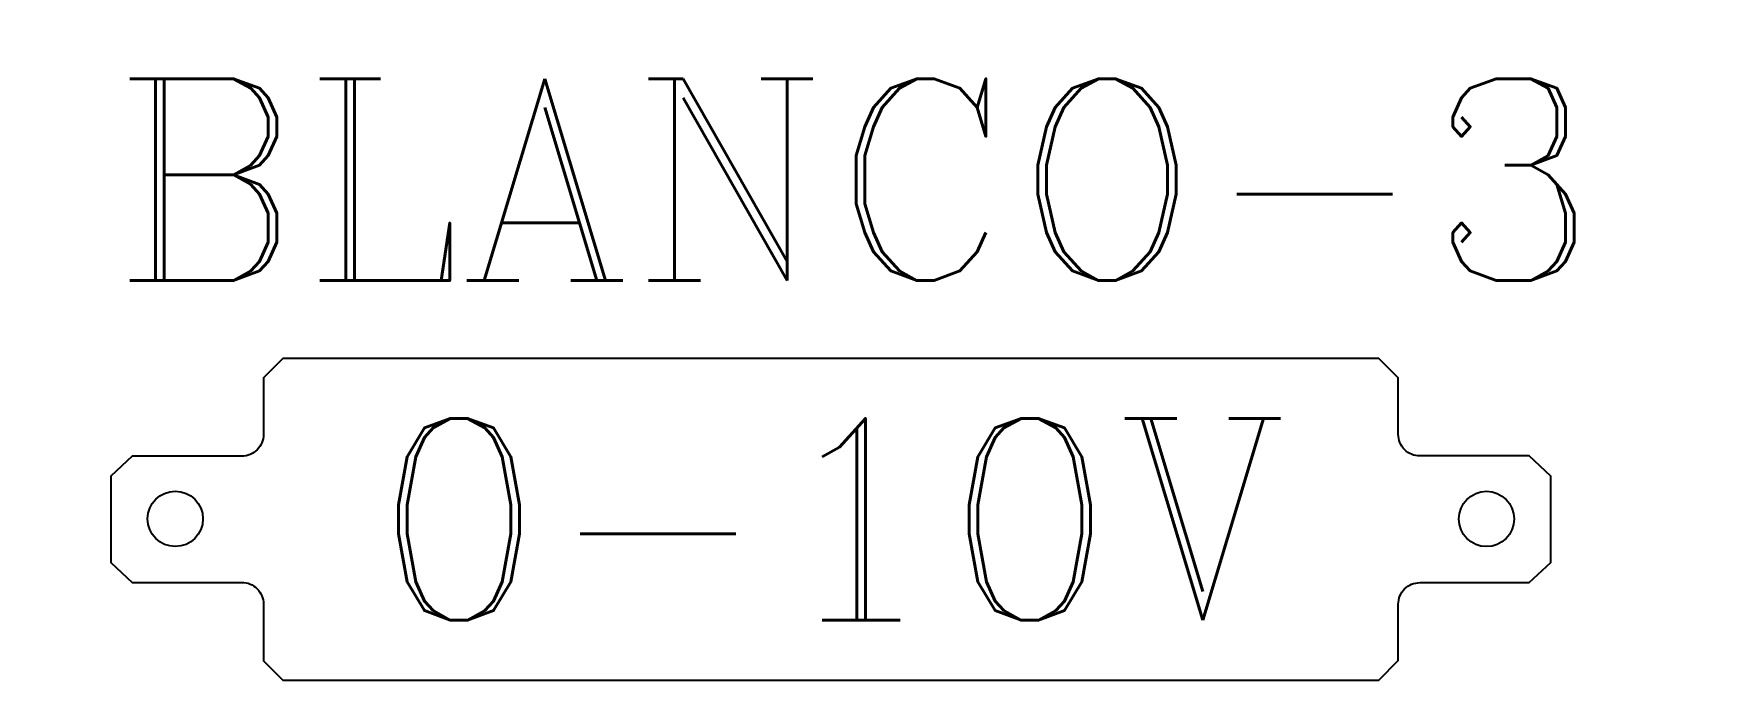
# Model space of a CAD drawing. Header units: inches. Extents: x -21 to 21, y -8 to 8.
import ezdxf

# ---------------------------------------------------------------- set-up
doc = ezdxf.new("R2010")
doc.units = ezdxf.units.IN
doc.header["$LTSCALE"] = 48
doc.header["$MEASUREMENT"] = 0
doc.styles.add('WSNotes', font='complex.shx', dxfattribs={"height": 18})

msp = doc.modelspace()

# ---------------------------------------------------------------- wipeouts: each hides what was drawn before it
msp.add_wipeout([(21, 8), (-21, 8), (-21, -8), (21, -8)])

# ---------------------------------------------------------------- next in the draw order: linework, layer by layer
msp.add_lwpolyline([(16.587, -4.019), (16.587, -2.951), (16.046, -2.451), (13.34, -2.451, -0.414214), (12.803, -1.914), (12.803, -0.519), (12.321, -0.037), (-12.321, -0.037), (-14.83, -0.037), (-15.311, -0.518), (-15.311, -1.919, -0.414214), (-15.848, -2.456), (-18.563, -2.456), (-19.095, -2.948), (-19.095, -4.019), (-19.095, -5.089), (-18.563, -5.581), (-15.848, -5.581, -0.414214), (-15.311, -6.118), (-15.311, -7.52), (-14.83, -8), (-12.321, -8), (12.321, -8), (12.803, -7.518), (12.803, -6.123, -0.414214), (13.34, -5.586), (16.046, -5.586), (16.587, -5.087)], format="xyb", close=True)
for centre in [(-17.498, -4.008), (14.99, -4.011)]:
    msp.add_circle(centre, 0.685)

# ---------------------------------------------------------------- next in the draw order: texts
at = {"char_height": 5, "width": 0.16715, "attachment_point": 5, "style": 'WSNotes'}
for s, insert in [('BLANCO-3', (-0.627, 4.392)), ('0-10V', (-1.254, -4.019))]:
    msp.add_mtext(s, dxfattribs=dict(at, insert=insert))

doc.saveas('drawing.dxf')
